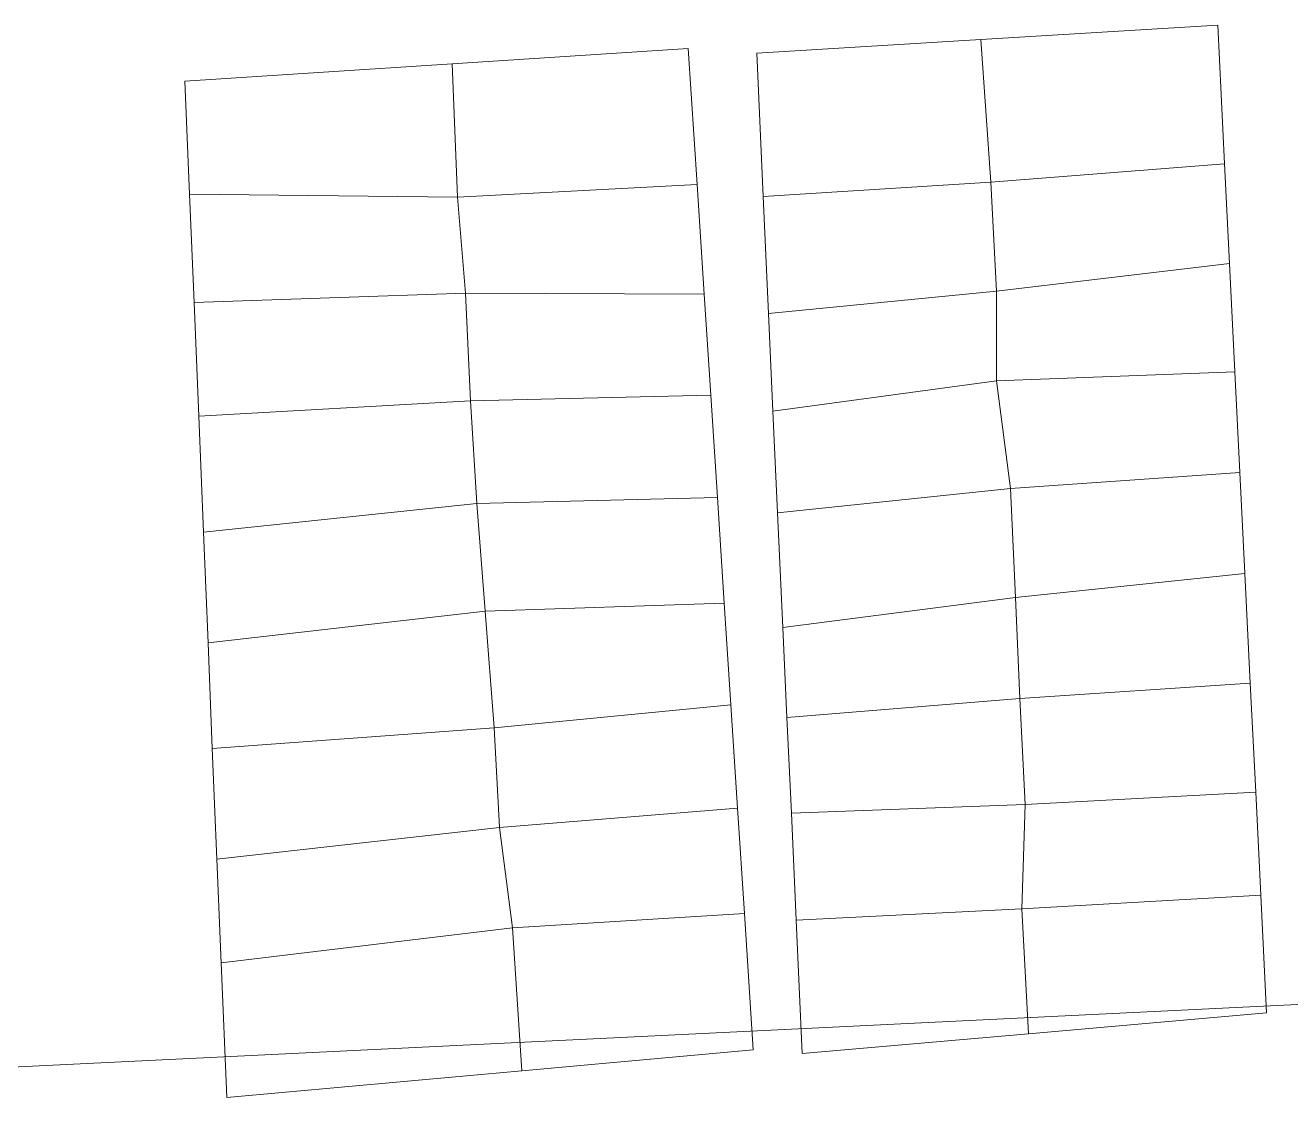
# Model space of a CAD drawing. Header units: millimetres. Extents: x 1956 to 626126, y 2654 to 1331070.
# Drawn here: x 625226.7 to 625336.4, y 1329932 to 1330024.9 of the extents above; entities that cross this region are included whole.
import ezdxf

# ---------------------------------------------------------------- set-up
doc = ezdxf.new("R2010")
doc.units = ezdxf.units.MM

msp = doc.modelspace()

# ---------------------------------------------------------------- linework, layer by layer
at = {"color": 1, "lineweight": 0}
for p, q in [((625309.51, 1330023.65), (625330.04, 1330024.89)), ((625309.51, 1330023.65), (625330.04, 1330024.89)), ((625330.04, 1330024.89), (625330.64, 1330012.9)), ((625330.04, 1330024.89), (625330.64, 1330012.9)), ((625263.67, 1330021.55), (625284.15, 1330022.87)), ((625263.67, 1330021.55), (625284.15, 1330022.87)), ((625284.15, 1330022.87), (625284.91, 1330011.11)), ((625284.15, 1330022.87), (625284.91, 1330011.11)), ((625290.08, 1330022.48), (625309.51, 1330023.65)), ((625290.08, 1330022.48), (625309.51, 1330023.65)), ((625309.51, 1330023.65), (625310.36, 1330011.3)), ((625309.51, 1330023.65), (625310.36, 1330011.3)), ((625290.64, 1330010.05), (625290.08, 1330022.48)), ((625290.64, 1330010.05), (625290.08, 1330022.48)), ((625240.52, 1330020.06), (625263.67, 1330021.55)), ((625240.52, 1330020.06), (625263.67, 1330021.55)), ((625263.67, 1330021.55), (625264.14, 1330010)), ((625263.67, 1330021.55), (625264.14, 1330010)), ((625240.92, 1330010.25), (625240.52, 1330020.06)), ((625240.92, 1330010.25), (625240.52, 1330020.06)), ((625310.36, 1330011.3), (625330.64, 1330012.9)), ((625310.36, 1330011.3), (625330.64, 1330012.9)), ((625330.64, 1330012.9), (625331.06, 1330004.26)), ((625330.64, 1330012.9), (625331.06, 1330004.26)), ((625264.14, 1330010), (625284.91, 1330011.11)), ((625264.14, 1330010), (625284.91, 1330011.11)), ((625284.91, 1330011.11), (625285.53, 1330001.59)), ((625284.91, 1330011.11), (625285.53, 1330001.59)), ((625290.64, 1330010.05), (625310.36, 1330011.3)), ((625290.64, 1330010.05), (625310.36, 1330011.3)), ((625310.87, 1330001.86), (625310.36, 1330011.3)), ((625310.87, 1330001.86), (625310.36, 1330011.3)), ((625240.92, 1330010.25), (625264.14, 1330010)), ((625241.31, 1330000.86), (625240.92, 1330010.25)), ((625240.92, 1330010.25), (625264.14, 1330010)), ((625241.31, 1330000.86), (625240.92, 1330010.25)), ((625264.14, 1330010), (625264.83, 1330001.68)), ((625264.14, 1330010), (625264.83, 1330001.68)), ((625291.1, 1329999.93), (625290.64, 1330010.05)), ((625291.1, 1329999.93), (625290.64, 1330010.05)), ((625310.87, 1330001.86), (625331.06, 1330004.26)), ((625310.87, 1330001.86), (625331.06, 1330004.26)), ((625331.06, 1330004.26), (625331.53, 1329994.86)), ((625331.06, 1330004.26), (625331.53, 1329994.86)), ((625264.83, 1330001.68), (625241.31, 1330000.86)), ((625264.83, 1330001.68), (625241.31, 1330000.86)), ((625241.71, 1329991.03), (625241.31, 1330000.86)), ((625241.71, 1329991.03), (625241.31, 1330000.86)), ((625264.83, 1330001.68), (625285.53, 1330001.59)), ((625264.83, 1330001.68), (625265.28, 1329992.35)), ((625264.83, 1330001.68), (625265.28, 1329992.35)), ((625264.83, 1330001.68), (625285.53, 1330001.59)), ((625285.53, 1330001.59), (625286.1, 1329992.85)), ((625285.53, 1330001.59), (625286.1, 1329992.85)), ((625310.87, 1330001.86), (625291.1, 1329999.93)), ((625310.87, 1330001.86), (625291.1, 1329999.93)), ((625310.87, 1330001.86), (625310.87, 1329994.07)), ((625310.87, 1330001.86), (625310.87, 1329994.07)), ((625291.49, 1329991.46), (625291.1, 1329999.93)), ((625291.49, 1329991.46), (625291.1, 1329999.93)), ((625331.53, 1329994.86), (625310.87, 1329994.07)), ((625331.53, 1329994.86), (625310.87, 1329994.07)), ((625331.53, 1329994.86), (625331.96, 1329986.15)), ((625331.53, 1329994.86), (625331.96, 1329986.15)), ((625291.49, 1329991.46), (625310.87, 1329994.07)), ((625291.49, 1329991.46), (625310.87, 1329994.07)), ((625310.87, 1329994.07), (625312.07, 1329984.75)), ((625310.87, 1329994.07), (625312.07, 1329984.75)), ((625241.71, 1329991.03), (625265.28, 1329992.35)), ((625241.71, 1329991.03), (625265.28, 1329992.35)), ((625265.28, 1329992.35), (625286.1, 1329992.85)), ((625265.28, 1329992.35), (625286.1, 1329992.85)), ((625265.81, 1329983.44), (625265.28, 1329992.35)), ((625265.81, 1329983.44), (625265.28, 1329992.35)), ((625286.1, 1329992.85), (625286.67, 1329983.98)), ((625286.1, 1329992.85), (625286.67, 1329983.98)), ((625242.12, 1329980.97), (625241.71, 1329991.03)), ((625242.12, 1329980.97), (625241.71, 1329991.03)), ((625291.89, 1329982.64), (625291.49, 1329991.46)), ((625291.89, 1329982.64), (625291.49, 1329991.46)), ((625312.07, 1329984.75), (625331.96, 1329986.15)), ((625312.07, 1329984.75), (625331.96, 1329986.15)), ((625331.96, 1329986.15), (625332.39, 1329977.37)), ((625331.96, 1329986.15), (625332.39, 1329977.37)), ((625291.89, 1329982.64), (625312.07, 1329984.75)), ((625291.89, 1329982.64), (625312.07, 1329984.75)), ((625312.07, 1329984.75), (625312.51, 1329975.29)), ((625312.07, 1329984.75), (625312.51, 1329975.29)), ((625265.81, 1329983.44), (625242.12, 1329980.97)), ((625265.81, 1329983.44), (625242.12, 1329980.97)), ((625286.67, 1329983.98), (625265.81, 1329983.44)), ((625286.67, 1329983.98), (625265.81, 1329983.44)), ((625265.81, 1329983.44), (625266.55, 1329974.11)), ((625265.81, 1329983.44), (625266.55, 1329974.11)), ((625286.67, 1329983.98), (625287.27, 1329974.8)), ((625286.67, 1329983.98), (625287.27, 1329974.8)), ((625292.34, 1329972.71), (625291.89, 1329982.64)), ((625292.34, 1329972.71), (625291.89, 1329982.64)), ((625242.52, 1329971.37), (625242.12, 1329980.97)), ((625242.52, 1329971.37), (625242.12, 1329980.97)), ((625332.39, 1329977.37), (625312.51, 1329975.29)), ((625332.39, 1329977.37), (625312.51, 1329975.29)), ((625332.39, 1329977.37), (625332.86, 1329967.87)), ((625332.39, 1329977.37), (625332.86, 1329967.87)), ((625266.55, 1329974.11), (625287.27, 1329974.8)), ((625266.55, 1329974.11), (625287.27, 1329974.8)), ((625287.27, 1329974.8), (625287.84, 1329966)), ((625287.27, 1329974.8), (625287.84, 1329966)), ((625312.51, 1329975.29), (625292.34, 1329972.71)), ((625312.51, 1329975.29), (625292.34, 1329972.71)), ((625312.89, 1329966.56), (625312.51, 1329975.29)), ((625312.89, 1329966.56), (625312.51, 1329975.29)), ((625242.52, 1329971.37), (625266.55, 1329974.11)), ((625242.52, 1329971.37), (625266.55, 1329974.11)), ((625267.31, 1329964), (625266.55, 1329974.11)), ((625267.31, 1329964), (625266.55, 1329974.11)), ((625292.7, 1329964.9), (625292.34, 1329972.71)), ((625292.7, 1329964.9), (625292.34, 1329972.71)), ((625242.89, 1329962.22), (625242.52, 1329971.37)), ((625242.89, 1329962.22), (625242.52, 1329971.37)), ((625312.89, 1329966.56), (625332.86, 1329967.87)), ((625312.89, 1329966.56), (625332.86, 1329967.87)), ((625332.86, 1329967.87), (625333.33, 1329958.43)), ((625332.86, 1329967.87), (625333.33, 1329958.43)), ((625287.84, 1329966), (625267.31, 1329964)), ((625287.84, 1329966), (625267.31, 1329964)), ((625287.84, 1329966), (625288.42, 1329957.04)), ((625287.84, 1329966), (625288.42, 1329957.04)), ((625312.89, 1329966.56), (625292.7, 1329964.9)), ((625312.89, 1329966.56), (625292.7, 1329964.9)), ((625312.89, 1329966.56), (625313.34, 1329957.37)), ((625312.89, 1329966.56), (625313.34, 1329957.37)), ((625293.08, 1329956.62), (625292.7, 1329964.9)), ((625293.08, 1329956.62), (625292.7, 1329964.9)), ((625267.31, 1329964), (625242.89, 1329962.22)), ((625267.31, 1329964), (625242.89, 1329962.22)), ((625267.79, 1329955.37), (625267.31, 1329964)), ((625267.79, 1329955.37), (625267.31, 1329964)), ((625243.29, 1329952.63), (625242.89, 1329962.22)), ((625243.29, 1329952.63), (625242.89, 1329962.22)), ((625313.34, 1329957.37), (625333.33, 1329958.43)), ((625313.34, 1329957.37), (625333.33, 1329958.43)), ((625333.33, 1329958.43), (625333.77, 1329949.52)), ((625333.33, 1329958.43), (625333.77, 1329949.52)), ((625288.42, 1329957.04), (625267.79, 1329955.37)), ((625288.42, 1329957.04), (625267.79, 1329955.37)), ((625288.42, 1329957.04), (625289.01, 1329947.93)), ((625288.42, 1329957.04), (625289.01, 1329947.93)), ((625313.34, 1329957.37), (625293.08, 1329956.62)), ((625313.34, 1329957.37), (625293.08, 1329956.62)), ((625313.06, 1329948.31), (625313.34, 1329957.37)), ((625313.06, 1329948.31), (625313.34, 1329957.37)), ((625293.5, 1329947.33), (625293.08, 1329956.62)), ((625293.5, 1329947.33), (625293.08, 1329956.62)), ((625267.79, 1329955.37), (625243.29, 1329952.63)), ((625267.79, 1329955.37), (625243.29, 1329952.63)), ((625268.91, 1329946.69), (625267.79, 1329955.37)), ((625268.91, 1329946.69), (625267.79, 1329955.37)), ((625243.66, 1329943.64), (625243.29, 1329952.63)), ((625243.66, 1329943.64), (625243.29, 1329952.63)), ((625333.77, 1329949.52), (625313.06, 1329948.31)), ((625333.77, 1329949.52), (625313.06, 1329948.31)), ((625333.77, 1329949.52), (625334.28, 1329939.3)), ((625333.77, 1329949.52), (625334.28, 1329939.3)), ((625313.06, 1329948.31), (625293.5, 1329947.33)), ((625313.06, 1329948.31), (625293.5, 1329947.33)), ((625313.06, 1329948.31), (625313.63, 1329937.5)), ((625313.06, 1329948.31), (625313.63, 1329937.5)), ((625268.91, 1329946.69), (625289.01, 1329947.93)), ((625268.91, 1329946.69), (625289.01, 1329947.93)), ((625289.01, 1329947.93), (625289.77, 1329936.11)), ((625289.01, 1329947.93), (625289.77, 1329936.11)), ((625294.03, 1329935.79), (625293.5, 1329947.33)), ((625294.03, 1329935.79), (625293.5, 1329947.33)), ((625243.66, 1329943.64), (625268.91, 1329946.69)), ((625243.66, 1329943.64), (625268.91, 1329946.69)), ((625269.71, 1329934.28), (625268.91, 1329946.69)), ((625269.71, 1329934.28), (625268.91, 1329946.69)), ((625244.14, 1329931.96), (625243.66, 1329943.64)), ((625244.14, 1329931.96), (625243.66, 1329943.64)), ((625185.15, 1329932.62), (625358.61, 1329941.1)), ((625185.15, 1329932.62), (625358.61, 1329941.1)), ((625185.15, 1329932.62), (625358.61, 1329941.1)), ((625185.15, 1329932.62), (625358.61, 1329941.1)), ((625334.28, 1329939.3), (625313.63, 1329937.5)), ((625334.28, 1329939.3), (625313.63, 1329937.5)), ((625313.63, 1329937.5), (625294.03, 1329935.79)), ((625313.63, 1329937.5), (625294.03, 1329935.79)), ((625289.77, 1329936.11), (625269.71, 1329934.28)), ((625289.77, 1329936.11), (625269.71, 1329934.28)), ((625269.71, 1329934.28), (625244.14, 1329931.96))]:
    msp.add_line(p, q, dxfattribs=at)

doc.saveas('drawing.dxf')
